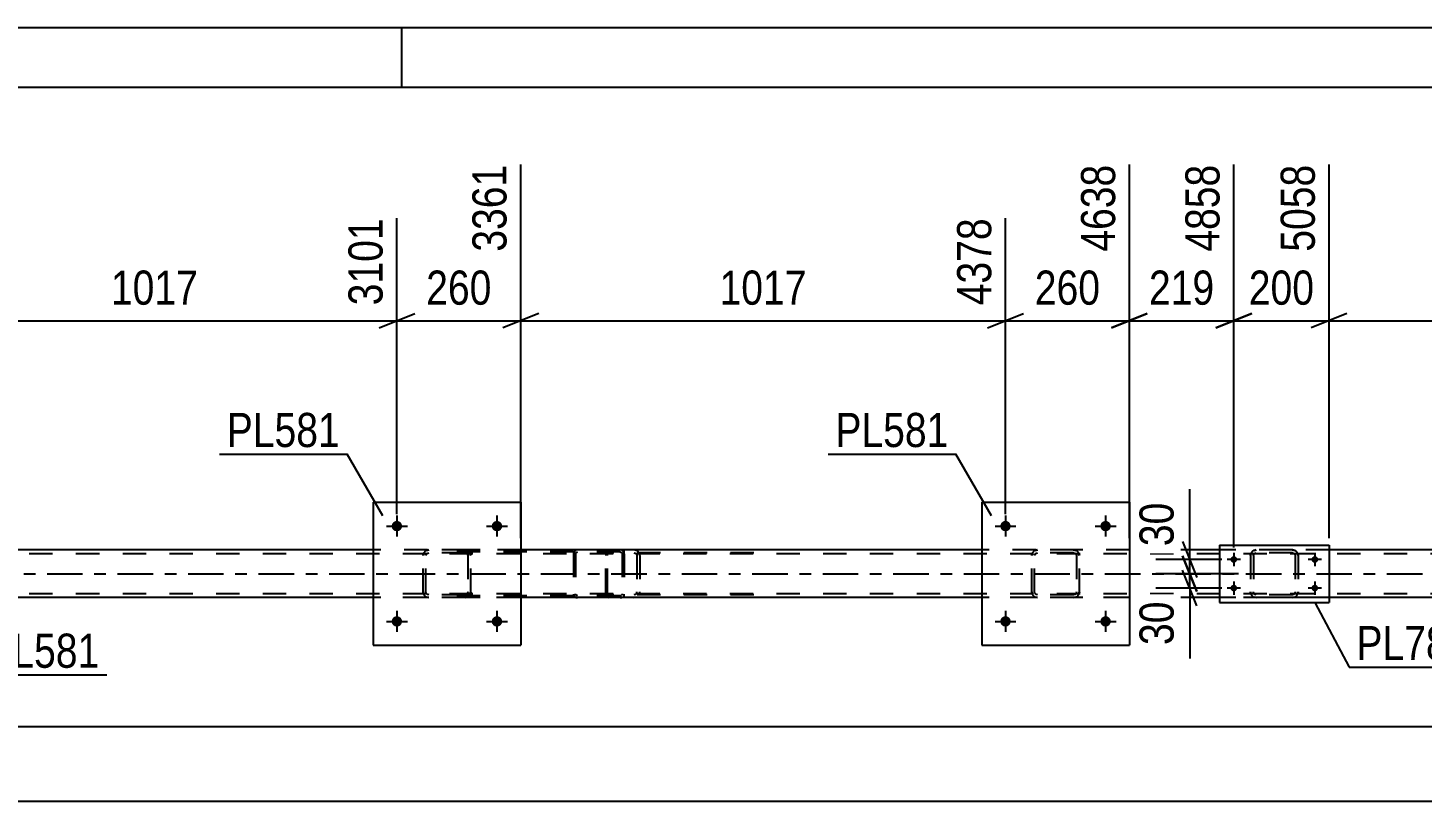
# Model space of a CAD drawing. Header units: millimetres. Extents: x 0 to 841, y 0 to 594.
# Drawn here: x 179.6 to 296.6, y 529.1 to 594 of the extents above; entities that cross this region are included whole.
import ezdxf

# ---------------------------------------------------------------- set-up
doc = ezdxf.new("R2010")
doc.units = ezdxf.units.MM
doc.linetypes.add('DXK_LINE_DOT2', pattern=[3.9198, 1.9599, -1.9599])
doc.linetypes.add('DXK_LINE_DOT3', pattern=[5.9187, 2.979, -0.9799, 0.9799, -0.9799])
doc.styles.add('Arial Narrow', font='ARIALN.TTF', dxfattribs={"height": 0.2})

# ---------------------------------------------------------------- blocks, each defined once
blk = doc.blocks.new('Unknown-318884928-1133')
at = {"color": 5, "linetype": 'Continuous'}
for p, q in [((841, 594), (0, 594)), ((211, 589), (211, 594)), ((836, 589), (5, 589))]:
    blk.add_line(p, q, dxfattribs=at)
blk = doc.blocks.new('Part-318884928-2942 - 2854')
at = {"color": 2, "linetype": 'Continuous'}
for p, q in [((259.66, 554.17), (259.66, 542.17)), ((259.66, 554.17), (272.06, 554.17)), ((272.06, 554.17), (272.06, 542.17)), ((259.66, 542.17), (272.06, 542.17))]:
    blk.add_line(p, q, dxfattribs=at)
blk = doc.blocks.new('Part-318884928-2937 - 2854')
at = {"color": 7, "linetype": 'DXK_LINE_DOT2'}
for p, q in [((264.15, 550.13), (264.34, 550.17)), ((264.34, 550.17), (264.15, 550.13)), ((267.38, 550.17), (264.34, 550.17)), ((267.38, 550.17), (267.56, 550.13)), ((267.56, 550.13), (267.38, 550.17)), ((263.86, 549.69), (263.9, 549.87)), ((263.9, 549.87), (263.86, 549.69)), ((263.86, 546.65), (263.86, 549.69)), ((264.1, 549.69), (264.12, 549.78)), ((264.1, 546.65), (264.1, 549.69)), ((264.12, 549.78), (264.17, 549.86)), ((264.17, 549.86), (264.25, 549.91)), ((264.25, 549.91), (264.34, 549.93)), ((267.38, 549.93), (264.34, 549.93)), ((267.38, 549.93), (267.47, 549.91)), ((267.47, 549.91), (267.55, 549.86)), ((267.55, 549.86), (267.6, 549.78)), ((267.6, 549.78), (267.62, 549.69)), ((267.62, 549.69), (267.62, 546.65)), ((267.82, 549.87), (267.86, 549.69)), ((267.86, 549.69), (267.82, 549.87)), ((267.86, 546.65), (267.86, 549.69)), ((263.9, 546.46), (263.86, 546.65)), ((263.86, 546.65), (263.9, 546.46)), ((264.12, 546.55), (264.1, 546.65)), ((264.17, 546.48), (264.12, 546.55)), ((264.25, 546.42), (264.17, 546.48)), ((267.55, 546.48), (267.47, 546.42)), ((267.6, 546.55), (267.55, 546.48)), ((267.62, 546.65), (267.6, 546.55)), ((267.86, 546.65), (267.82, 546.46)), ((267.82, 546.46), (267.86, 546.65)), ((264.34, 546.17), (264.15, 546.2)), ((264.15, 546.2), (264.34, 546.17)), ((264.34, 546.41), (264.25, 546.42)), ((267.38, 546.41), (264.34, 546.41)), ((267.38, 546.17), (264.34, 546.17)), ((267.47, 546.42), (267.38, 546.41)), ((267.56, 546.2), (267.38, 546.17)), ((267.38, 546.17), (267.56, 546.2))]:
    blk.add_line(p, q, dxfattribs=at)
at = {"color": 7, "linetype": 'DXK_LINE_DOT3'}
blk.add_line((265.86, 548.17), (265.86, 548.17), dxfattribs=at)
at = {"color": 7, "linetype": 'DXK_LINE_DOT2'}
for centre, start, end in [((264.34, 549.69), 112.5, 157.5), ((264.34, 549.69), 112.5, 157.5), ((267.38, 549.69), 22.5, 67.5), ((267.38, 549.69), 22.5, 67.5), ((264.34, 546.65), 202.5, 247.5), ((264.34, 546.65), 202.5, 247.5), ((267.38, 546.65), 292.5, 337.5), ((267.38, 546.65), 292.5, 337.5)]:
    blk.add_arc(centre, 0.48, start, end, dxfattribs=at)
blk = doc.blocks.new('Part-318884928-2943 - 2854')
at = {"color": 7, "linetype": 'DXK_LINE_DOT2'}
for p, q in [((213.07, 550.13), (213.26, 550.17)), ((213.26, 550.17), (213.07, 550.13)), ((216.3, 550.17), (213.26, 550.17)), ((216.3, 550.17), (216.48, 550.13)), ((216.48, 550.13), (216.3, 550.17)), ((212.78, 549.69), (212.81, 549.87)), ((212.81, 549.87), (212.78, 549.69)), ((212.78, 546.65), (212.78, 549.69)), ((213.02, 549.69), (213.04, 549.78)), ((213.02, 546.65), (213.02, 549.69)), ((213.04, 549.78), (213.09, 549.86)), ((213.09, 549.86), (213.17, 549.91)), ((213.17, 549.91), (213.26, 549.93)), ((216.3, 549.93), (213.26, 549.93)), ((216.3, 549.93), (216.39, 549.91)), ((216.39, 549.91), (216.47, 549.86)), ((216.47, 549.86), (216.52, 549.78)), ((216.52, 549.78), (216.54, 549.69)), ((216.54, 549.69), (216.54, 546.65)), ((216.74, 549.87), (216.78, 549.69)), ((216.78, 549.69), (216.74, 549.87)), ((216.78, 546.65), (216.78, 549.69)), ((212.81, 546.46), (212.78, 546.65)), ((212.78, 546.65), (212.81, 546.46)), ((213.04, 546.55), (213.02, 546.65)), ((213.09, 546.48), (213.04, 546.55)), ((213.17, 546.42), (213.09, 546.48)), ((216.47, 546.48), (216.39, 546.42)), ((216.52, 546.55), (216.47, 546.48)), ((216.54, 546.65), (216.52, 546.55)), ((216.78, 546.65), (216.74, 546.46)), ((216.74, 546.46), (216.78, 546.65)), ((213.26, 546.17), (213.07, 546.2)), ((213.07, 546.2), (213.26, 546.17)), ((213.26, 546.41), (213.17, 546.42)), ((216.3, 546.41), (213.26, 546.41)), ((216.3, 546.17), (213.26, 546.17)), ((216.39, 546.42), (216.3, 546.41)), ((216.48, 546.2), (216.3, 546.17)), ((216.3, 546.17), (216.48, 546.2))]:
    blk.add_line(p, q, dxfattribs=at)
at = {"color": 7, "linetype": 'DXK_LINE_DOT3'}
blk.add_line((214.78, 548.17), (214.78, 548.17), dxfattribs=at)
at = {"color": 7, "linetype": 'DXK_LINE_DOT2'}
for centre, start, end in [((213.26, 549.69), 112.5, 157.5), ((213.26, 549.69), 112.5, 157.5), ((216.3, 549.69), 22.5, 67.5), ((216.3, 549.69), 22.5, 67.5), ((213.26, 546.65), 202.5, 247.5), ((213.26, 546.65), 202.5, 247.5), ((216.3, 546.65), 292.5, 337.5), ((216.3, 546.65), 292.5, 337.5)]:
    blk.add_arc(centre, 0.48, start, end, dxfattribs=at)
blk = doc.blocks.new('Part-318884928-2948 - 2854')
at = {"color": 2, "linetype": 'Continuous'}
for p, q in [((208.58, 554.17), (208.58, 542.17)), ((208.58, 554.17), (220.98, 554.17)), ((220.98, 554.17), (220.98, 542.17)), ((208.58, 542.17), (220.98, 542.17))]:
    blk.add_line(p, q, dxfattribs=at)
blk = doc.blocks.new('Bolt-318884928-2906 - 2854')
at = {"linetype": 'Continuous'}
for points in [[(262.1, 544.17, -1), (261.22, 544.17, -1)], [(270.5, 544.17, -1), (269.62, 544.17, -1)]]:
    blk.add_hatch(color=1, dxfattribs=at).paths.add_polyline_path(points)
at = {"color": 1, "linetype": 'Continuous'}
for p, q in [((260.78, 544.17), (262.54, 544.17)), ((261.66, 545.05), (261.66, 543.29)), ((269.18, 544.17), (270.94, 544.17)), ((270.06, 545.05), (270.06, 543.29))]:
    blk.add_line(p, q, dxfattribs=at)
blk = doc.blocks.new('Bolt-318884928-2907 - 2854')
at = {"linetype": 'Continuous'}
for points in [[(262.1, 552.17, -1), (261.22, 552.17, -1)], [(270.5, 552.17, -1), (269.62, 552.17, -1)]]:
    blk.add_hatch(color=1, dxfattribs=at).paths.add_polyline_path(points)
at = {"color": 1, "linetype": 'Continuous'}
for p, q in [((261.66, 553.05), (261.66, 551.29)), ((270.06, 553.05), (270.06, 551.29)), ((260.78, 552.17), (262.54, 552.17)), ((269.18, 552.17), (270.94, 552.17))]:
    blk.add_line(p, q, dxfattribs=at)
blk = doc.blocks.new('Bolt-318884928-2908 - 2854')
at = {"linetype": 'Continuous'}
for points in [[(211.02, 544.17, -1), (210.14, 544.17, -1)], [(219.42, 544.17, -1), (218.54, 544.17, -1)]]:
    blk.add_hatch(color=1, dxfattribs=at).paths.add_polyline_path(points)
at = {"color": 1, "linetype": 'Continuous'}
for p, q in [((209.7, 544.17), (211.46, 544.17)), ((210.58, 545.05), (210.58, 543.29)), ((218.1, 544.17), (219.86, 544.17)), ((218.98, 545.05), (218.98, 543.29))]:
    blk.add_line(p, q, dxfattribs=at)
blk = doc.blocks.new('Bolt-318884928-2909 - 2854')
at = {"linetype": 'Continuous'}
for points in [[(211.02, 552.17, -1), (210.14, 552.17, -1)], [(219.42, 552.17, -1), (218.54, 552.17, -1)]]:
    blk.add_hatch(color=1, dxfattribs=at).paths.add_polyline_path(points)
at = {"color": 1, "linetype": 'Continuous'}
for p, q in [((210.58, 553.05), (210.58, 551.29)), ((218.98, 553.05), (218.98, 551.29)), ((209.7, 552.17), (211.46, 552.17)), ((218.1, 552.17), (219.86, 552.17))]:
    blk.add_line(p, q, dxfattribs=at)
blk = doc.blocks.new('Part-318884928-2974 - 2854')
at = {"color": 7, "linetype": 'DXK_LINE_DOT2'}
for p, q in [((229.32, 550.17), (213.99, 550.17)), ((229.32, 550.01), (213.99, 550.01)), ((225.43, 549.97), (225.4, 549.85)), ((225.74, 550.17), (225.61, 550.14)), ((225.62, 549.96), (225.68, 549.99)), ((225.68, 549.99), (225.74, 550.01)), ((229.45, 550.14), (229.32, 550.17)), ((229.32, 550.01), (229.38, 549.99)), ((229.38, 549.99), (229.41, 549.98)), ((229.41, 549.98), (229.44, 549.96)), ((229.66, 549.85), (229.63, 549.97)), ((225.4, 549.85), (225.4, 546.49)), ((225.57, 549.85), (225.58, 549.91)), ((225.57, 549.85), (225.57, 546.49)), ((225.58, 549.91), (225.62, 549.96)), ((229.44, 549.96), (229.48, 549.91)), ((229.48, 549.91), (229.49, 549.85)), ((229.49, 549.85), (229.49, 546.49)), ((229.66, 549.85), (229.66, 546.49)), ((225.4, 546.49), (225.43, 546.36)), ((225.58, 546.43), (225.57, 546.49)), ((229.49, 546.49), (229.48, 546.43)), ((229.63, 546.36), (229.66, 546.49)), ((229.32, 546.33), (213.99, 546.33)), ((229.32, 546.17), (213.99, 546.17)), ((225.62, 546.37), (225.58, 546.43)), ((225.61, 546.19), (225.74, 546.17)), ((225.68, 546.34), (225.62, 546.37)), ((225.74, 546.33), (225.68, 546.34)), ((229.32, 546.33), (229.38, 546.34)), ((229.32, 546.17), (229.45, 546.19)), ((229.38, 546.34), (229.41, 546.35)), ((229.41, 546.35), (229.44, 546.37)), ((229.48, 546.43), (229.44, 546.37))]:
    blk.add_line(p, q, dxfattribs=at)
for centre, start, end in [((225.73, 549.83), 110.7583, 155.68), ((229.33, 549.83), 24.32, 69.2417), ((225.73, 546.5), 204.32, 249.2417)]:
    blk.add_arc(centre, 0.331, start, end, dxfattribs=at)
blk = doc.blocks.new('Part-318884928-3014 - 2854')
at = {"color": 7, "linetype": 'DXK_LINE_DOT2'}
for p, q in [((228.19, 550.03), (228.13, 549.87)), ((228.28, 550.13), (228.19, 550.03)), ((228.38, 550.17), (228.28, 550.13)), ((240.54, 550.17), (228.38, 550.17)), ((229.66, 549.93), (229.66, 550.17)), ((230.67, 550.13), (230.47, 550.17)), ((228.13, 549.87), (228.11, 549.69)), ((228.11, 546.65), (228.11, 549.69)), ((228.25, 549.69), (228.26, 549.78)), ((228.25, 546.65), (228.25, 549.69)), ((228.26, 549.78), (228.29, 549.86)), ((228.29, 549.86), (228.33, 549.91)), ((228.33, 549.91), (228.38, 549.93)), ((240.54, 549.93), (228.38, 549.93)), ((230.47, 549.93), (230.57, 549.91)), ((230.57, 549.91), (230.65, 549.86)), ((230.65, 549.86), (230.71, 549.78)), ((230.71, 549.78), (230.72, 549.69)), ((230.72, 549.69), (230.72, 546.65)), ((230.96, 549.77), (230.94, 549.87)), ((230.98, 549.69), (230.96, 549.77)), ((230.98, 549.69), (230.98, 546.65)), ((228.13, 546.46), (228.11, 546.65)), ((228.18, 546.34), (228.13, 546.46)), ((228.26, 546.55), (228.25, 546.65)), ((228.27, 546.51), (228.26, 546.55)), ((228.29, 546.48), (228.27, 546.51)), ((228.33, 546.42), (228.29, 546.48)), ((230.65, 546.48), (230.57, 546.42)), ((230.71, 546.55), (230.65, 546.48)), ((230.71, 546.58), (230.72, 546.65)), ((230.71, 546.55), (230.71, 546.58)), ((230.94, 546.46), (230.96, 546.56)), ((230.96, 546.56), (230.98, 546.65)), ((228.19, 546.31), (228.18, 546.34)), ((228.19, 546.31), (228.28, 546.2)), ((228.28, 546.2), (228.38, 546.17)), ((228.38, 546.41), (228.33, 546.42)), ((240.54, 546.41), (228.38, 546.41)), ((240.54, 546.17), (228.38, 546.17)), ((229.66, 546.17), (229.66, 546.41)), ((230.57, 546.42), (230.47, 546.41)), ((230.47, 546.17), (230.67, 546.2))]:
    blk.add_line(p, q, dxfattribs=at)
blk.add_arc((230.49, 549.67), 0.492, 23.8494, 68.8059, dxfattribs=at)
blk = doc.blocks.new('Part-318884928-3064 - 2854')
at = {"color": 2, "linetype": 'Continuous'}
for p, q in [((208.58, 550.17), (169.9, 550.17)), ((259.66, 550.17), (220.98, 550.17)), ((279.62, 550.17), (272.06, 550.17)), ((310.74, 550.17), (288.82, 550.17)), ((208.58, 546.17), (169.9, 546.17)), ((259.66, 546.17), (220.98, 546.17)), ((279.62, 546.17), (272.06, 546.17)), ((310.74, 546.17), (288.82, 546.17))]:
    blk.add_line(p, q, dxfattribs=at)
at = {"color": 7, "linetype": 'DXK_LINE_DOT2'}
for p, q in [((220.98, 550.17), (208.58, 550.17)), ((272.06, 550.17), (259.66, 550.17)), ((288.82, 550.17), (279.62, 550.17)), ((750.06, 549.85), (86.52, 549.85)), ((750.06, 546.49), (86.52, 546.49)), ((750.06, 546.17), (106.42, 546.17)), ((220.98, 546.17), (208.58, 546.17)), ((272.06, 546.17), (259.66, 546.17)), ((288.82, 546.17), (279.62, 546.17))]:
    blk.add_line(p, q, dxfattribs=at)
at = {"color": 7, "linetype": 'DXK_LINE_DOT3'}
blk.add_line((86.52, 548.17), (750.06, 548.17), dxfattribs=at)
blk = doc.blocks.new('Part-318884928-3088 - 2854')
at = {"color": 7, "linetype": 'DXK_LINE_DOT2'}
for p, q in [((282.52, 550.13), (282.7, 550.17)), ((282.7, 550.17), (282.52, 550.13)), ((285.74, 550.17), (282.7, 550.17)), ((285.74, 550.17), (285.93, 550.13)), ((285.93, 550.13), (285.74, 550.17)), ((282.22, 549.69), (282.26, 549.87)), ((282.26, 549.87), (282.22, 549.69)), ((282.22, 549.69), (282.22, 546.65)), ((282.46, 549.69), (282.48, 549.78)), ((282.46, 549.69), (282.46, 546.65)), ((282.48, 549.78), (282.53, 549.86)), ((282.53, 549.86), (282.61, 549.91)), ((282.61, 549.91), (282.7, 549.93)), ((285.74, 549.93), (282.7, 549.93)), ((285.74, 549.93), (285.83, 549.91)), ((285.83, 549.91), (285.91, 549.86)), ((285.91, 549.86), (285.96, 549.78)), ((285.96, 549.78), (285.98, 549.69)), ((285.98, 549.69), (285.98, 546.65)), ((286.19, 549.87), (286.22, 549.69)), ((286.22, 549.69), (286.19, 549.87)), ((286.22, 549.69), (286.22, 546.65)), ((282.26, 546.46), (282.22, 546.65)), ((282.22, 546.65), (282.26, 546.46)), ((282.48, 546.56), (282.46, 546.65)), ((282.53, 546.48), (282.48, 546.56)), ((282.61, 546.43), (282.53, 546.48)), ((285.91, 546.48), (285.83, 546.43)), ((285.96, 546.56), (285.91, 546.48)), ((285.98, 546.65), (285.96, 546.56)), ((286.22, 546.65), (286.19, 546.46)), ((286.19, 546.46), (286.22, 546.65)), ((282.7, 546.17), (282.52, 546.2)), ((282.52, 546.2), (282.7, 546.17)), ((282.7, 546.41), (282.61, 546.43)), ((285.74, 546.41), (282.7, 546.41)), ((285.74, 546.17), (282.7, 546.17)), ((285.83, 546.43), (285.74, 546.41)), ((285.93, 546.2), (285.74, 546.17)), ((285.74, 546.17), (285.93, 546.2))]:
    blk.add_line(p, q, dxfattribs=at)
at = {"color": 7, "linetype": 'DXK_LINE_DOT3'}
blk.add_line((284.22, 548.17), (284.22, 548.17), dxfattribs=at)
at = {"color": 7, "linetype": 'DXK_LINE_DOT2'}
for centre, start, end in [((282.7, 549.69), 112.5, 157.5), ((282.7, 549.69), 112.5, 157.5), ((285.74, 549.69), 22.5, 67.5), ((285.74, 549.69), 22.5, 67.5), ((282.7, 546.65), 202.5, 247.5), ((282.7, 546.65), 202.5, 247.5), ((285.74, 546.65), 292.5, 337.5), ((285.74, 546.65), 292.5, 337.5)]:
    blk.add_arc(centre, 0.48, start, end, dxfattribs=at)
blk = doc.blocks.new('Part-318884928-3093 - 2854')
at = {"color": 2, "linetype": 'Continuous'}
for p, q in [((279.62, 550.57), (279.62, 545.77)), ((279.62, 550.57), (288.82, 550.57)), ((288.82, 550.57), (288.82, 545.77)), ((279.62, 545.77), (288.82, 545.77))]:
    blk.add_line(p, q, dxfattribs=at)
blk = doc.blocks.new('Bolt-318884928-3094 - 2854')
at = {"linetype": 'Continuous'}
for points in [[(280.82, 549.09, -1), (280.82, 549.65, -1)], [(287.62, 549.09, -1), (287.62, 549.65, -1)], [(280.82, 546.69, -1), (280.82, 547.25, -1)], [(287.62, 546.69, -1), (287.62, 547.25, -1)]]:
    blk.add_hatch(color=1, dxfattribs=at).paths.add_polyline_path(points)
at = {"color": 1, "linetype": 'Continuous'}
for p, q in [((281.38, 549.37), (280.26, 549.37)), ((280.82, 549.93), (280.82, 548.81)), ((288.18, 549.37), (287.06, 549.37)), ((287.62, 549.93), (287.62, 548.81)), ((281.38, 546.97), (280.26, 546.97)), ((280.82, 547.53), (280.82, 546.41)), ((288.18, 546.97), (287.06, 546.97)), ((287.62, 547.53), (287.62, 546.41))]:
    blk.add_line(p, q, dxfattribs=at)
blk = doc.blocks.new('StraightDimension-318884928-13046 - 2854')
at = {"color": 7, "linetype": 'Continuous'}
for p, q in [((272.06, 551.17), (272.06, 582.52)), ((280.82, 550.37), (280.82, 582.52)), ((270.56, 568.81), (273.56, 570.01)), ((282.32, 570.01), (279.32, 568.81)), ((272.06, 569.41), (280.82, 569.41))]:
    blk.add_line(p, q, dxfattribs=at)
at = {"color": 0}
blk.add_wipeout([(279.78, 570.16), (279.78, 574.36), (273.1, 574.36), (273.1, 570.16)], dxfattribs=at)
at = {"color": 3, "style": 'Arial Narrow'}
blk.add_text('219', height=2.863, dxfattribs=at).set_placement((273.7, 570.76))
at = {"color": 0, "linetype": 'Continuous'}
blk.add_wipeout([(280.22, 583.12), (276.02, 583.12), (276.02, 574.61), (280.22, 574.61)], dxfattribs=at)
at = {"color": 3, "linetype": 'Continuous', "style": 'Arial Narrow'}
blk.add_text('4858', height=2.863, rotation=90.0002, dxfattribs=at).set_placement((279.62, 575.21))
blk = doc.blocks.new('StraightDimension-318884928-3112 - 2854')
at = {"color": 7, "linetype": 'Continuous'}
blk.add_line((85.88, 529.08), (792.62, 529.08), dxfattribs=at)
blk = doc.blocks.new('StraightDimension-318884928-3680 - 2854')
at = {"color": 7, "linetype": 'Continuous'}
blk.add_line((86.52, 535.34), (791.98, 535.34), dxfattribs=at)
blk = doc.blocks.new('StraightDimension-318884928-10386 - 2854')
at = {"color": 7, "linetype": 'Continuous'}
for p, q in [((277.12, 549.37), (277.12, 555.27)), ((277.12, 549.37), (277.12, 555.27)), ((276.52, 550.87), (277.72, 547.87)), ((279.82, 549.37), (274.27, 549.37)), ((277.72, 546.67), (276.52, 549.67)), ((277.12, 548.17), (277.12, 549.37)), ((281.22, 548.17), (274.27, 548.17))]:
    blk.add_line(p, q, dxfattribs=at)
at = {"color": 0}
blk.add_wipeout([(276.37, 554.75), (272.17, 554.75), (272.17, 549.89), (276.37, 549.89)], dxfattribs=at)
at = {"color": 3, "style": 'Arial Narrow'}
blk.add_text('30', height=2.863, rotation=90.0002, dxfattribs=at).set_placement((275.77, 550.49))
blk = doc.blocks.new('StraightDimension-318884928-10387 - 2854')
at = {"color": 7, "linetype": 'Continuous'}
for p, q in [((276.52, 549.67), (277.72, 546.67)), ((281.22, 548.17), (274.27, 548.17)), ((277.72, 545.47), (276.52, 548.47)), ((277.12, 546.97), (277.12, 548.17)), ((279.82, 546.97), (274.27, 546.97)), ((277.12, 546.97), (277.12, 541.06)), ((277.12, 546.97), (277.12, 541.06))]:
    blk.add_line(p, q, dxfattribs=at)
at = {"color": 0}
blk.add_wipeout([(276.37, 546.44), (272.17, 546.44), (272.17, 541.59), (276.37, 541.59)], dxfattribs=at)
at = {"color": 3, "style": 'Arial Narrow'}
blk.add_text('30', height=2.863, rotation=90.0002, dxfattribs=at).set_placement((275.77, 542.19))
blk = doc.blocks.new('StraightDimension-318884928-13044 - 2854')
at = {"color": 7, "linetype": 'Continuous'}
for p, q in [((288.82, 551.17), (288.82, 582.52)), ((312.74, 553.17), (312.74, 578.02)), ((290.32, 570.01), (287.32, 568.81)), ((311.24, 568.81), (314.24, 570.01)), ((288.82, 569.41), (312.74, 569.41))]:
    blk.add_line(p, q, dxfattribs=at)
at = {"color": 0}
blk.add_wipeout([(304.12, 570.16), (304.12, 574.36), (297.44, 574.36), (297.44, 570.16)], dxfattribs=at)
at = {"color": 3, "style": 'Arial Narrow'}
blk.add_text('598', height=2.863, dxfattribs=at).set_placement((298.04, 570.76))
at = {"color": 0, "linetype": 'Continuous'}
blk.add_wipeout([(312.14, 578.62), (307.94, 578.62), (307.94, 570.11), (312.14, 570.11)], dxfattribs=at)
at = {"color": 3, "linetype": 'Continuous', "style": 'Arial Narrow'}
blk.add_text('5656', height=2.863, rotation=90.0002, dxfattribs=at).set_placement((311.54, 570.71))
blk = doc.blocks.new('StraightDimension-318884928-13045 - 2854')
at = {"color": 7, "linetype": 'Continuous'}
for p, q in [((280.82, 550.37), (280.82, 582.52)), ((288.82, 551.17), (288.82, 582.52)), ((279.32, 568.81), (282.32, 570.01)), ((290.32, 570.01), (287.32, 568.81)), ((280.82, 569.41), (288.82, 569.41))]:
    blk.add_line(p, q, dxfattribs=at)
at = {"color": 0}
blk.add_wipeout([(288.17, 570.16), (288.17, 574.36), (281.48, 574.36), (281.48, 570.16)], dxfattribs=at)
at = {"color": 3, "style": 'Arial Narrow'}
blk.add_text('200', height=2.863, dxfattribs=at).set_placement((282.08, 570.76))
at = {"color": 0, "linetype": 'Continuous'}
blk.add_wipeout([(288.22, 583.12), (284.02, 583.12), (284.02, 574.61), (288.22, 574.61)], dxfattribs=at)
at = {"color": 3, "linetype": 'Continuous', "style": 'Arial Narrow'}
blk.add_text('5058', height=2.863, rotation=90.0002, dxfattribs=at).set_placement((287.62, 575.21))
blk = doc.blocks.new('StraightDimension-318884928-13047 - 2854')
at = {"color": 7, "linetype": 'Continuous'}
for p, q in [((272.06, 551.17), (272.06, 582.52)), ((261.66, 553.17), (261.66, 578.02)), ((260.16, 568.81), (263.16, 570.01)), ((273.56, 570.01), (270.56, 568.81)), ((261.66, 569.41), (272.06, 569.41))]:
    blk.add_line(p, q, dxfattribs=at)
at = {"color": 0}
blk.add_wipeout([(270.2, 570.16), (270.2, 574.36), (263.52, 574.36), (263.52, 570.16)], dxfattribs=at)
at = {"color": 3, "style": 'Arial Narrow'}
blk.add_text('260', height=2.863, dxfattribs=at).set_placement((264.12, 570.76))
at = {"color": 0, "linetype": 'Continuous'}
blk.add_wipeout([(271.46, 583.12), (267.26, 583.12), (267.26, 574.61), (271.46, 574.61)], dxfattribs=at)
at = {"color": 3, "linetype": 'Continuous', "style": 'Arial Narrow'}
blk.add_text('4638', height=2.863, rotation=90.0002, dxfattribs=at).set_placement((270.86, 575.21))
blk = doc.blocks.new('StraightDimension-318884928-13048 - 2854')
at = {"color": 7, "linetype": 'Continuous'}
for p, q in [((220.98, 551.17), (220.98, 582.52)), ((261.66, 553.17), (261.66, 578.02)), ((222.48, 570.01), (219.48, 568.81)), ((260.16, 568.81), (263.16, 570.01)), ((220.98, 569.41), (261.66, 569.41))]:
    blk.add_line(p, q, dxfattribs=at)
at = {"color": 0}
blk.add_wipeout([(245.57, 570.16), (245.57, 574.36), (237.06, 574.36), (237.06, 570.16)], dxfattribs=at)
at = {"color": 3, "style": 'Arial Narrow'}
blk.add_text('1017', height=2.863, dxfattribs=at).set_placement((237.66, 570.76))
at = {"color": 0, "linetype": 'Continuous'}
blk.add_wipeout([(261.06, 578.62), (256.86, 578.62), (256.86, 570.11), (261.06, 570.11)], dxfattribs=at)
at = {"color": 3, "linetype": 'Continuous', "style": 'Arial Narrow'}
blk.add_text('4378', height=2.863, rotation=90.0002, dxfattribs=at).set_placement((260.46, 570.71))
blk = doc.blocks.new('StraightDimension-318884928-13049 - 2854')
at = {"color": 7, "linetype": 'Continuous'}
for p, q in [((220.98, 551.17), (220.98, 582.52)), ((210.58, 553.17), (210.58, 578.02)), ((209.08, 568.81), (212.08, 570.01)), ((222.48, 570.01), (219.48, 568.81)), ((210.58, 569.41), (220.98, 569.41))]:
    blk.add_line(p, q, dxfattribs=at)
at = {"color": 0}
blk.add_wipeout([(219.12, 570.16), (219.12, 574.36), (212.44, 574.36), (212.44, 570.16)], dxfattribs=at)
at = {"color": 3, "style": 'Arial Narrow'}
blk.add_text('260', height=2.863, dxfattribs=at).set_placement((213.04, 570.76))
at = {"color": 0, "linetype": 'Continuous'}
blk.add_wipeout([(220.38, 583.12), (216.18, 583.12), (216.18, 574.61), (220.38, 574.61)], dxfattribs=at)
at = {"color": 3, "linetype": 'Continuous', "style": 'Arial Narrow'}
blk.add_text('3361', height=2.863, rotation=90.0002, dxfattribs=at).set_placement((219.78, 575.21))
blk = doc.blocks.new('StraightDimension-318884928-13050 - 2854')
at = {"color": 7, "linetype": 'Continuous'}
for p, q in [((169.9, 551.17), (169.9, 582.52)), ((210.58, 553.17), (210.58, 578.02)), ((171.4, 570.01), (168.4, 568.81)), ((209.08, 568.81), (212.08, 570.01)), ((169.9, 569.41), (210.58, 569.41))]:
    blk.add_line(p, q, dxfattribs=at)
at = {"color": 0}
blk.add_wipeout([(194.49, 570.16), (194.49, 574.36), (185.98, 574.36), (185.98, 570.16)], dxfattribs=at)
at = {"color": 3, "style": 'Arial Narrow'}
blk.add_text('1017', height=2.863, dxfattribs=at).set_placement((186.58, 570.76))
at = {"color": 0, "linetype": 'Continuous'}
blk.add_wipeout([(209.98, 578.62), (205.78, 578.62), (205.78, 570.11), (209.98, 570.11)], dxfattribs=at)
at = {"color": 3, "linetype": 'Continuous', "style": 'Arial Narrow'}
blk.add_text('3101', height=2.863, rotation=90.0002, dxfattribs=at).set_placement((209.38, 570.71))
blk = doc.blocks.new('Mark-318884928-2938 - 2854')
at = {"color": 30, "linetype": 'Continuous'}
for p in [(246.78, 558.21), (260.49, 553.02)]:
    blk.add_line(p, (257.49, 558.21), dxfattribs=at)
at = {"color": 0}
blk.add_wipeout([(256.89, 558.81), (256.89, 561.81), (247.38, 561.81), (247.38, 558.81)], dxfattribs=at)
blk.add_wipeout([(256.89, 558.81), (256.89, 561.81), (247.38, 561.81), (247.38, 558.81)], dxfattribs=at)
at = {"color": 3, "style": 'Arial Narrow'}
blk.add_text('PL581', height=2.863, dxfattribs=at).set_placement((247.38, 558.81))
blk = doc.blocks.new('Mark-318884928-2944 - 2854')
at = {"color": 30, "linetype": 'Continuous'}
for p in [(195.7, 558.21), (209.41, 553.02)]:
    blk.add_line(p, (206.41, 558.21), dxfattribs=at)
at = {"color": 0}
blk.add_wipeout([(205.81, 558.81), (205.81, 561.81), (196.3, 561.81), (196.3, 558.81)], dxfattribs=at)
blk.add_wipeout([(205.81, 558.81), (205.81, 561.81), (196.3, 561.81), (196.3, 558.81)], dxfattribs=at)
at = {"color": 3, "style": 'Arial Narrow'}
blk.add_text('PL581', height=2.863, dxfattribs=at).set_placement((196.3, 558.81))
blk = doc.blocks.new('Mark-318884928-2918 - 2854')
at = {"color": 30, "linetype": 'Continuous'}
for p, q in [((168.84, 542.74), (175.52, 539.68)), ((175.52, 539.68), (186.23, 539.68))]:
    blk.add_line(p, q, dxfattribs=at)
at = {"color": 0}
blk.add_wipeout([(185.63, 540.28), (185.63, 543.28), (176.12, 543.28), (176.12, 540.28)], dxfattribs=at)
blk.add_wipeout([(185.63, 540.28), (185.63, 543.28), (176.12, 543.28), (176.12, 540.28)], dxfattribs=at)
at = {"color": 3, "style": 'Arial Narrow'}
blk.add_text('PL581', height=2.863, dxfattribs=at).set_placement((176.12, 540.28))
blk = doc.blocks.new('Mark-318884928-3089 - 2854')
at = {"color": 30, "linetype": 'Continuous'}
for p, q in [((287.63, 545.77), (290.51, 540.32)), ((290.51, 540.32), (301.22, 540.32))]:
    blk.add_line(p, q, dxfattribs=at)
at = {"color": 0}
blk.add_wipeout([(300.62, 540.92), (300.62, 543.92), (291.11, 543.92), (291.11, 540.92)], dxfattribs=at)
blk.add_wipeout([(300.62, 540.92), (300.62, 543.92), (291.11, 543.92), (291.11, 540.92)], dxfattribs=at)
at = {"color": 3, "style": 'Arial Narrow'}
blk.add_text('PL780', height=2.863, dxfattribs=at).set_placement((291.11, 540.92))

msp = doc.modelspace()

# ---------------------------------------------------------------- block references
for name in ['Unknown-318884928-1133', 'Part-318884928-2948 - 2854', 'Part-318884928-2942 - 2854', 'Bolt-318884928-2909 - 2854', 'Bolt-318884928-2907 - 2854', 'Part-318884928-3064 - 2854', 'Part-318884928-2943 - 2854', 'Part-318884928-2974 - 2854', 'Part-318884928-3014 - 2854', 'Part-318884928-2937 - 2854', 'Part-318884928-3093 - 2854', 'Part-318884928-3088 - 2854', 'Bolt-318884928-3094 - 2854', 'Bolt-318884928-2908 - 2854', 'Bolt-318884928-2906 - 2854']:
    msp.add_blockref(name, (0, 0))

# ---------------------------------------------------------------- next in the draw order: block references
for name in ['StraightDimension-318884928-13046 - 2854', 'StraightDimension-318884928-13044 - 2854', 'StraightDimension-318884928-3112 - 2854']:
    msp.add_blockref(name, (0, 0))

# ---------------------------------------------------------------- next in the draw order: block references
for name in ['StraightDimension-318884928-10386 - 2854', 'StraightDimension-318884928-3680 - 2854']:
    msp.add_blockref(name, (0, 0))

# ---------------------------------------------------------------- next in the draw order: block references
for name in ['StraightDimension-318884928-13047 - 2854', 'StraightDimension-318884928-13045 - 2854', 'StraightDimension-318884928-10387 - 2854', 'Mark-318884928-3089 - 2854', 'Mark-318884928-2918 - 2854']:
    msp.add_blockref(name, (0, 0))

# ---------------------------------------------------------------- next in the draw order: block references
msp.add_blockref('StraightDimension-318884928-13048 - 2854', (0, 0))

# ---------------------------------------------------------------- next in the draw order: block references
for name in ['StraightDimension-318884928-13049 - 2854', 'Mark-318884928-2938 - 2854']:
    msp.add_blockref(name, (0, 0))

# ---------------------------------------------------------------- next in the draw order: block references
msp.add_blockref('StraightDimension-318884928-13050 - 2854', (0, 0))

# ---------------------------------------------------------------- next in the draw order: block references
msp.add_blockref('Mark-318884928-2944 - 2854', (0, 0))

doc.saveas('drawing.dxf')
